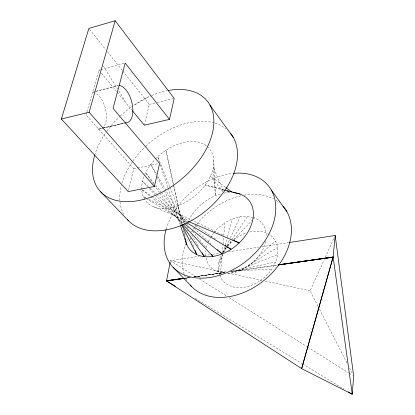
<?xml version="1.0" encoding="UTF-8"?>
<svg xmlns="http://www.w3.org/2000/svg" width="415" height="415" viewBox="0 0 415 415"><rect width="100%" height="100%" fill="white"/><g stroke="black" fill="none" stroke-linecap="round" stroke-linejoin="round"><path stroke-width="0.31" stroke-dasharray="2.08 1.56" d="M219.929 275.487L218.498 270.264L218.741 263.245L220.925 256.008M222.222 253.549L220.235 276.592A33.055 24.303 -39.8 0 0 243.667 287.315A33.055 24.303 -39.8 0 0 271.69 269.345C277.121 261.18 280.063 250.39 275.508 241.167A33.055 24.303 -39.8 0 0 249 232.187M222.274 252.906L222.995 244.585M223.047 243.947L223.711 236.265M223.768 235.627L224.873 222.824C232.872 218.036 242.702 214.576 251.993 217.304M128.52 190.35L133.749 168.749L86.05 114.919L86.756 112.46M144.296 125.18L149.333 104.383L122.721 70.965M218.498 270.264L222.673 254.8M223.337 252.325L227.347 237.479M227.513 236.861L232.359 218.918M98.609 129.091L102.349 128.173L98.604 129.039M86.932 111.843L98.9 70.068L100.15 69.736M318.046 306.353L310.098 290.796L324.245 259.603M325.313 257.248L334.122 237.826M218.741 263.245L222.528 254.997M223.877 252.05L230.097 238.501M230.367 237.909L240.103 216.703M222.798 252.699L224.878 249.016A33.055 24.303 -39.8 0 1 226.818 246.489M223.088 252.787L227.415 246.354M227.778 245.82L247.61 216.324M224.878 249.016L227.083 246.686M227.524 246.225L233.246 240.176M233.687 239.709L251.739 220.635M253.498 218.772L254.379 217.844A33.786 24.381 -39.8 0 1 266.28 236.566M227.768 273.205C248.626 273.065 260.397 252.284 275.508 241.167M239.03 271.031L277.614 247.407M135.186 104.606L148.861 96.731M230.963 273.158L277.677 254.52M100.778 69.57L123.94 63.391M94.667 92.804L92.571 92.166L93.806 91.808M96.254 91.181L118.099 85.609M95.092 91.565L92.581 92.12M95.699 91.409L118.151 85.682M149.333 104.383L154.925 103.034M157.41 102.438L173.569 98.552M102.972 128.028L124.702 122.954M102.956 128.079L124.692 123.001M104.564 127.82L124.365 123.198M231.492 271.514L275.664 262.01M133.749 168.749L136.903 168.096M137.531 167.966L158.955 163.531M196.269 276.945L170.492 260.713L199.195 256.314M204.299 255.531L209.404 254.748M212.594 254.26L219.608 253.186M228.561 251.812L258.675 247.2M261.881 246.707L288.71 242.593M185.199 278.242L190.329 277.5L185.168 278.278M194.184 276.945L224.344 272.588M231.404 271.571L277.5 265.019M194.132 277.002L224.883 272.613M230.009 271.882L276.769 265.216M206.099 257.933A33.786 24.381 -39.8 0 0 216.542 271.41L227.441 271M232.571 270.808L271.69 269.345M170.492 260.713L224.821 272.422M227.98 273.101L262.721 280.587M265.247 281.131L310.098 290.796M252.59 217.439L254.379 217.844M98.552 129.029L98.874 129.107A19.017 10.214 74.4 0 0 106.339 113.575A19.017 10.214 74.4 0 0 95.175 92.955M223.929 189.888L205.212 185.007L223.851 190.153M216.542 271.41L223.291 273.277M153.343 206.67L187.315 221.039M145.67 197.919L143.346 196.803L145.566 198.131M148.575 199.319L223.488 235.414M146.122 198.463L186.096 222.409M195.325 298.468L301.975 363.561M302.53 363.898L343.973 389.192M199.558 279.015L226.979 296.279M229.168 297.664L307.038 346.701M307.588 347.044L348.714 372.945M349.264 373.287L352.553 375.362M142.288 189.883L151.439 196.01M151.973 196.368L188.026 220.515M195.558 225.558L216.542 239.611M225.35 187.207L210.436 176.142L223.716 192.602M142.257 189.925L150.344 196.409M150.853 196.814L183.71 223.146M148.269 186.548L142.553 181.329L147.429 186.527M150.178 188.286L156.372 193.94M156.849 194.376L187.347 222.201M194.018 228.286L211.168 243.937M149.198 188.415L154.961 194.557M155.402 195.029L181.988 223.369M98.9 70.068L99.714 71.064M101.353 73.045L116.895 91.912M117.305 92.41L132.027 110.286M154.173 183.357L145.655 172.775L153.825 184.457M155.796 185.375L161.072 191.927M161.476 192.43L185.821 222.663M186.226 223.166L188.254 225.687M192.716 231.233L205.7 247.356M89.656 29.444L105.784 49.701M107.397 51.725L122.316 70.457M154.198 184.986L159.401 192.42M159.77 192.949L181.692 224.271M103.283 66.006L117.58 88.966M118.934 91.134L125.34 101.426M156.336 173.911L150.821 164.407L156.092 174.751M157.638 176.147L184.888 223.109M187.16 227.021L187.808 228.141M191.704 234.849L198.515 246.588M319.514 309.232L347.179 363.379M349.534 367.986L352.771 374.325M157.264 177.049L163.998 190.267M164.293 190.843L181.277 224.173M223.135 190.75L213.31 167.235L215.401 195.709L213.658 158.935M169.704 186.771L157.716 156.74L159.142 161.046M169.943 187.367L184.089 222.803M186.968 230.009L187.445 231.212M190.08 237.816L194.158 248.03M160.361 164.739L167.899 187.507M168.106 188.125L180.328 225.049M182.097 223.322L165.891 150.256L173.392 184.442M183.912 231.513L185.308 237.811M173.527 185.074L182.144 224.323M183.394 230.019L184.364 234.449M227.233 245.996A33.055 24.303 -39.8 0 1 231.772 241.406M233.79 239.746A33.055 24.303 -39.8 0 1 246.054 233.064M265.725 241.364A33.786 24.381 -39.8 0 1 246.899 267.037M205.783 255.49A33.786 24.381 -39.8 0 1 205.949 250.323M206.4 247.802A33.786 24.381 -39.8 0 1 207.469 244.108M208.439 241.675A33.786 24.381 -39.8 0 1 210.109 238.34M210.426 237.79A33.786 24.381 -39.8 0 1 213.595 233.131M213.969 232.654A33.786 24.381 -39.8 0 1 224.873 222.824M186.947 280.301A60.86 43.949 -39.8 0 1 184.353 274.574M184.156 273.988A60.86 43.949 -39.8 0 1 185.754 243.693M186.688 241.323A60.86 43.949 -39.8 0 1 187.45 239.569M191.569 231.819A60.86 43.949 -39.8 0 1 192.944 229.656M193.302 229.122A60.86 43.949 -39.8 0 1 194.77 227.021M195.128 226.528A60.86 43.949 -39.8 0 1 196.632 224.551M197.016 224.064A60.86 43.949 -39.8 0 1 241.795 195.615M244.217 195.154A60.86 43.949 -39.8 0 1 273.739 198.956M275.887 200.196A60.86 43.949 -39.8 0 1 279.347 202.686M166.275 228.898A62.712 44.083 -39.8 0 1 232.478 173.434M184.971 235.845A38.419 26.991 -39.8 0 1 185.038 233.406M188.747 220.37A38.419 26.991 -39.8 0 1 221.226 193.748M224.121 193.1A38.419 26.991 -39.8 0 1 230.807 192.493M155.407 159.023A41.189 27.006 -39.8 0 1 207.645 146.832A41.189 27.006 -39.8 0 1 195.657 195.283A41.189 27.006 -39.8 0 1 145.214 200.206M144.856 199.667A41.189 27.006 -39.8 0 1 141.79 190.163M141.754 189.52A41.189 27.006 -39.8 0 1 144.617 175.052M144.861 174.482A41.189 27.006 -39.8 0 1 154.956 159.495M123.748 214.342A67.24 44.12 -39.8 0 1 121.305 185.562M121.948 183.191A67.24 44.12 -39.8 0 1 132.593 161.492M132.961 160.963A67.24 44.12 -39.8 0 1 145.483 146.531M145.95 146.096A67.24 44.12 -39.8 0 1 214.088 122.876M215.219 123.214A67.24 44.12 -39.8 0 1 225.796 128.676M94.703 155.257A70.026 43.933 -39.8 0 1 106.556 131.648M106.93 131.124A70.026 43.933 -39.8 0 1 119.987 116.325M120.454 115.889A70.026 43.933 -39.8 0 1 133.002 105.784M134.05 105.068A70.026 43.933 -39.8 0 1 151.268 95.668M151.874 95.414A70.026 43.933 -39.8 0 1 167.25 90.678M189.359 277.521L184.898 278.18L189.359 277.547M224.391 272.536L193.821 276.904L224.385 272.525"/><path stroke-width="0.62" d="M170.238 261.969L166.529 280.939L301.632 368.634L352.262 394.25L333.12 257.03L335.19 235.471L289.348 242.495M169.476 119.396L174.191 98.402L115.178 20.75L88.852 28.433L61.347 119.032L128.225 191.58L154.396 186.475L159.583 163.396L113.051 108.351L125.19 63.054L169.476 119.396L144.296 125.18L132.437 110.784M125.325 122.809L125.569 122.871A19.303 9.877 74.9 0 0 132.686 107.22A19.303 9.877 74.9 0 0 121.74 86.201L119.209 85.371M333.126 257.004L301.632 368.634L333.126 257.004L278.247 264.843M154.396 186.475L89.126 112.247L115.178 20.75M61.347 119.032L89.126 112.247M166.415 280.794L184.556 278.335M166.41 280.82L184.26 278.247L166.41 280.82L175.431 286.324M278.237 264.863L333.12 257.03M166.586 280.929L184.525 278.372M278.05 265.029L333.141 257.175L278.138 264.931M224.551 190.054L240.145 194.121M226.958 191.009L228.826 191.523M187.912 221.288L239.165 242.967L233.941 240.446M186.651 222.741L231.072 249.342L227.306 246.821M348.393 391.89L352.262 394.25L353.653 376.052L335.19 235.471M225.153 245.379L226.227 246.1M225.864 187.59L232.037 192.171M184.213 223.555L222.129 253.939L219.27 251.329M217.367 249.591L218.316 250.463M100.632 191.787L128.276 220.573M173.179 267.333L191.538 286.449M182.875 224.313L213.004 256.429L211.38 254.411M209.938 105.047L233.308 137.417M271.254 189.977L286.765 211.453M182.066 224.8L204.356 256.652L202.084 252.74M181.568 224.748L196.798 254.634L195.117 250.432M180.53 225.661L186.849 244.741M283.025 206.234A60.86 43.949 -39.8 0 1 265.59 279.145A60.86 43.949 -39.8 0 1 190.262 285.027M233.111 173.366A62.712 44.083 -39.8 0 1 274.092 220.749A62.712 44.083 -39.8 0 1 205.788 277.972A62.712 44.083 -39.8 0 1 166.104 229.505M233.22 192.602A38.419 26.991 -39.8 0 1 240.534 241.613A38.419 26.991 -39.8 0 1 185.671 241.312M185.401 240.098A38.419 26.991 -39.8 0 1 185.121 238.241M230.398 133.153A67.24 44.12 -39.8 0 1 207.152 209.731A67.24 44.12 -39.8 0 1 127.415 219.628M168.547 90.434A70.026 43.933 -39.8 0 1 211.837 135.342A70.026 43.933 -39.8 0 1 137.266 200.803A70.026 43.933 -39.8 0 1 94.703 155.257"/></g></svg>
